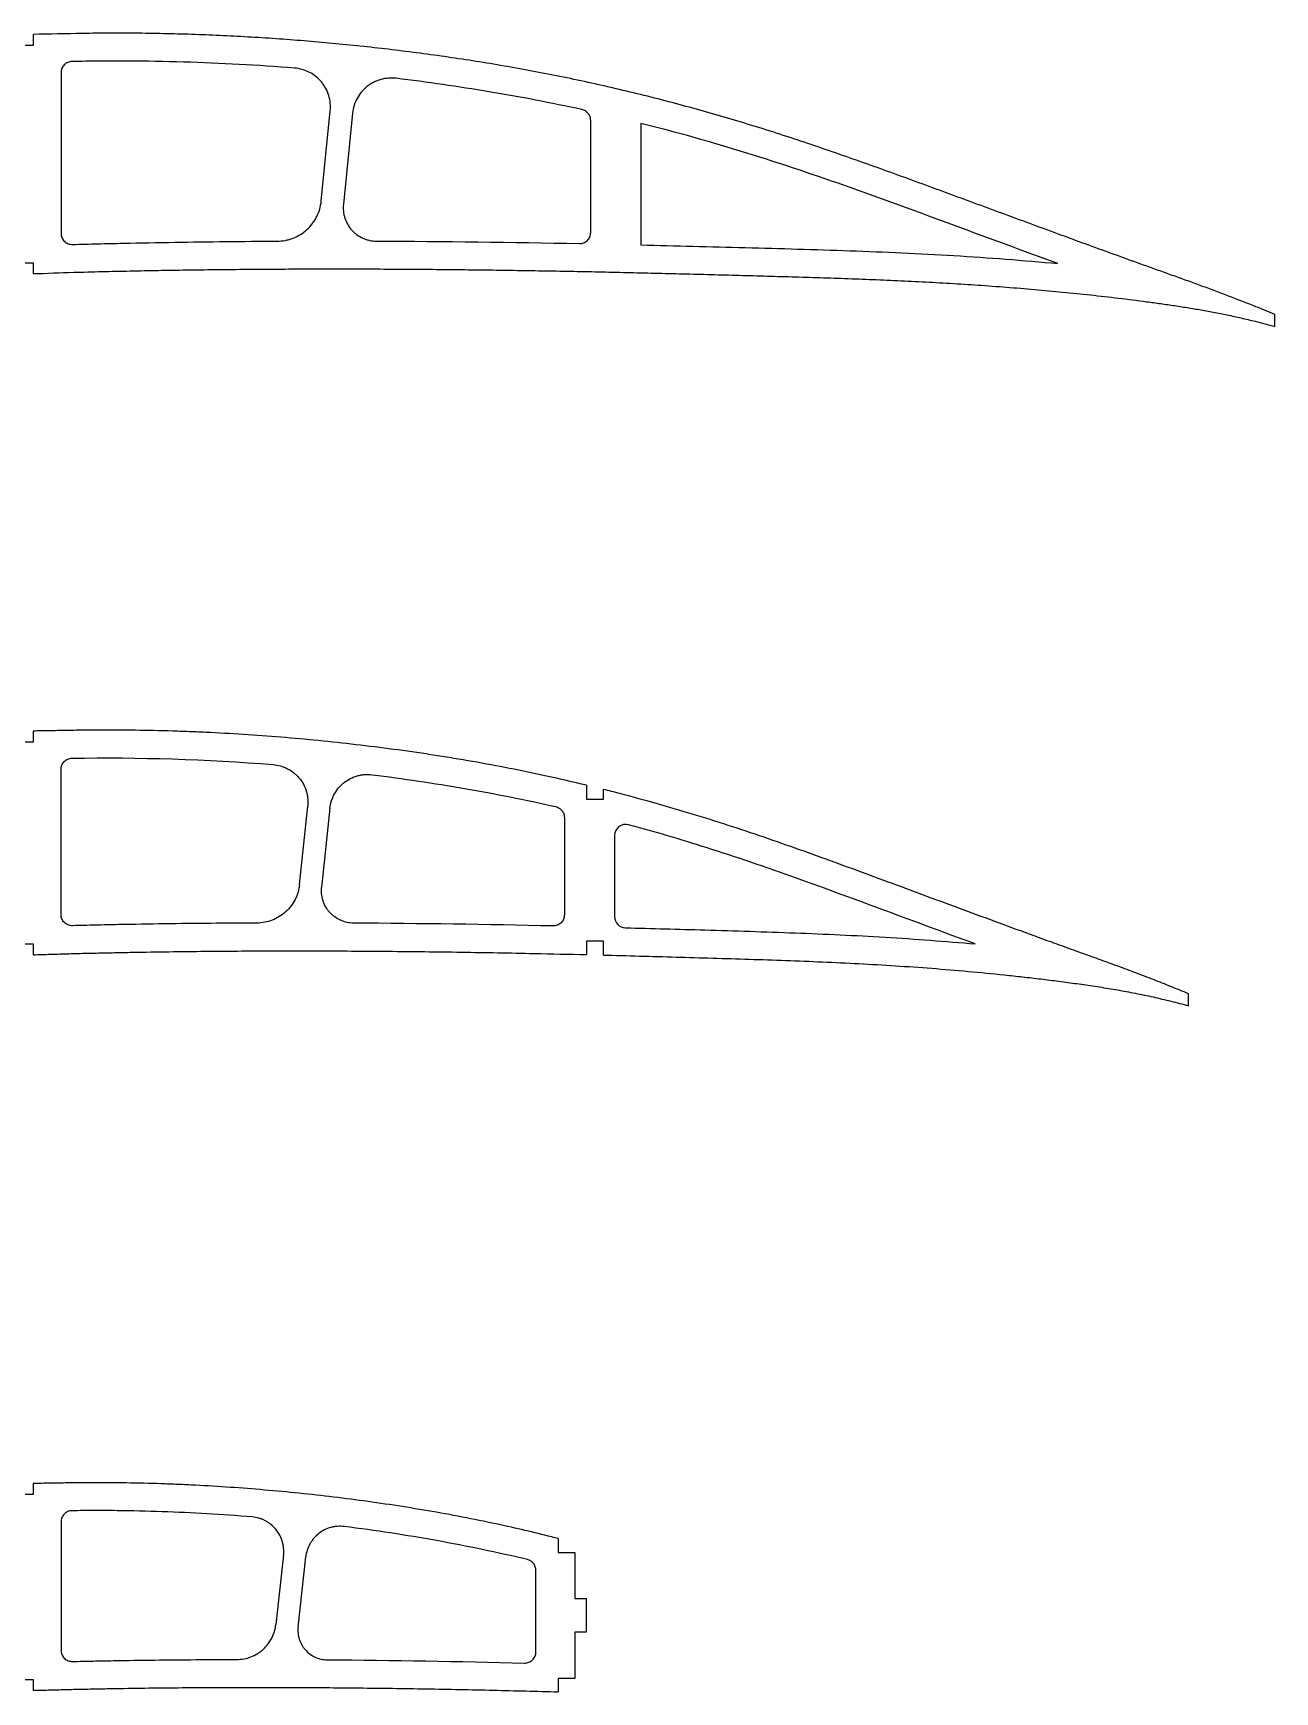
# Model space of a CAD drawing. Header units: millimetres. Extents: x -11497 to 404, y -3854 to 414.
# Drawn here: x -8190.7 to -7967.9, y -1881.3 to -1583.7 of the extents above; entities that cross this region are included whole.
import ezdxf

# ---------------------------------------------------------------- set-up
doc = ezdxf.new("R2010")
doc.units = ezdxf.units.MM

msp = doc.modelspace()

# ---------------------------------------------------------------- linework, layer by layer
for p, q in [((-8190.6703, -1585.9297), (-8192.6703, -1585.9297)), ((-8190.6703, -1583.9297), (-8190.6703, -1585.9297)), ((-8192.6703, -1624.9079), (-8190.6703, -1624.9079)), ((-8190.6703, -1624.9079), (-8190.6703, -1626.8615)), ((-8190.6703, -1710.9278), (-8192.6703, -1710.9278)), ((-8190.6703, -1708.9278), (-8190.6703, -1710.9278)), ((-8091.3571, -1718.6543), (-8091.3571, -1721.1543)), ((-8088.3571, -1721.1543), (-8088.3571, -1719.3941)), ((-8091.3571, -1721.1543), (-8088.3571, -1721.1543)), ((-8088.3571, -1746.6209), (-8091.3571, -1746.6209)), ((-8091.3571, -1746.6209), (-8091.3571, -1749.0462)), ((-8088.3571, -1749.1209), (-8088.3571, -1746.6209)), ((-8192.6703, -1747.1147), (-8190.6703, -1747.1147)), ((-8190.6703, -1747.1147), (-8190.6703, -1749.065)), ((-8190.6703, -1843.9258), (-8190.6703, -1845.9258)), ((-8190.6703, -1845.9258), (-8192.6703, -1845.9258)), ((-8096.4613, -1853.8049), (-8096.4613, -1856.3049)), ((-8096.4613, -1856.3049), (-8093.4613, -1856.3049)), ((-8093.4613, -1856.3049), (-8093.4613, -1864.5843)), ((-8093.4613, -1864.5843), (-8091.4613, -1864.5843)), ((-8091.4613, -1864.5843), (-8091.4613, -1870.5843)), ((-8091.4613, -1870.5843), (-8093.4613, -1870.5843)), ((-8093.4613, -1870.5843), (-8093.4613, -1878.895)), ((-8192.6703, -1879.0901), (-8190.6703, -1879.0901)), ((-8190.6703, -1879.0901), (-8190.6703, -1881.0442)), ((-8093.4613, -1878.895), (-8096.4613, -1878.895)), ((-8096.4613, -1878.895), (-8096.4613, -1881.3113))]:
    msp.add_line(p, q)
at = {"color": 7, "linetype": 'Continuous', "lineweight": 25}
for p, q in [((-8185.6703, -1590.8058), (-8185.6703, -1619.6269)), ((-8138.9774, -1613.8386), (-8137.3526, -1597.6664)), ((-8133.3728, -1598.0685), (-8135.0157, -1614.4199)), ((-8090.631, -1619.4644), (-8090.631, -1599.3783)), ((-8081.631, -1599.9003), (-8081.631, -1621.7026)), ((-7967.877, -1636.3591), (-7967.877, -1634.2078)), ((-8185.6703, -1741.8541), (-8185.6703, -1715.8111)), ((-8142.8742, -1736.4436), (-8141.4064, -1722.4074)), ((-8137.4214, -1722.7815), (-8138.9065, -1736.9783)), ((-8095.3571, -1724.4377), (-8095.3571, -1741.9044)), ((-8086.3571, -1727.6735), (-8086.3571, -1742.2213)), ((-7983.3917, -1758.2364), (-7983.3923, -1756.0747)), ((-8185.6703, -1850.82), (-8185.6703, -1873.8641)), ((-8145.7486, -1856.7566), (-8147.1175, -1869.2277)), ((-8143.1404, -1869.6836), (-8141.7583, -1857.1019)), ((-8100.4613, -1874.1509), (-8100.4613, -1859.5348))]:
    msp.add_line(p, q, dxfattribs=at)
at = {"color": 7, "linetype": 'Continuous'}
for centre, start, end in [((-8084.3571, -1727.6735), 74.84851, 180), ((-8084.3571, -1742.2213), 180, 268.488702)]:
    msp.add_arc(centre, 2, start, end, dxfattribs=at)
at = {"color": 7, "linetype": 'Continuous', "lineweight": 25}
for points, knots in [([(-7967.877, -1634.2078), (-7969.0129, -1633.7144), (-7970.9958, -1632.9139), (-7973.8037, -1631.7918), (-7976.2961, -1630.8316), (-7978.7817, -1629.8935), (-7981.2738, -1628.9736), (-7983.7704, -1628.0658), (-7986.2706, -1627.168), (-7988.7718, -1626.2712), (-7992.1081, -1625.0799), (-7996.2729, -1623.5774), (-8001.2647, -1621.7623), (-8006.2524, -1619.9398), (-8011.2357, -1618.106), (-8016.2186, -1616.2704), (-8021.2016, -1614.4315), (-8026.1777, -1612.5977), (-8031.1467, -1610.7697), (-8036.1115, -1608.9591), (-8041.0841, -1607.1719), (-8046.0667, -1605.4161), (-8051.0649, -1603.7042), (-8056.0809, -1602.0433), (-8061.0821, -1600.4559), (-8066.0683, -1598.9479), (-8071.039, -1597.5219), (-8076.0285, -1596.1655), (-8081.0374, -1594.882), (-8086.0642, -1593.6709), (-8091.1088, -1592.5323), (-8096.143, -1591.4765), (-8101.1641, -1590.4993), (-8106.1702, -1589.6003), (-8111.1877, -1588.7728), (-8116.2156, -1588.0107), (-8121.2537, -1587.3153), (-8126.301, -1586.6818), (-8131.3459, -1586.1117), (-8136.3867, -1585.602), (-8141.4219, -1585.1519), (-8146.461, -1584.7616), (-8151.5037, -1584.433), (-8156.5502, -1584.1628), (-8161.6004, -1583.957), (-8166.6562, -1583.8128), (-8171.7154, -1583.7288), (-8176.7772, -1583.7135), (-8183.0958, -1583.7709), (-8187.7259, -1583.9015), (-8190.6703, -1583.9297)], [0, 0, 0, 0, 0.015987774, 0.027603423, 0.039037682, 0.050468654, 0.061901065, 0.073332522, 0.084764442, 0.096196547, 0.107635555, 0.13049922, 0.153355397, 0.176207116, 0.199054455, 0.221907143, 0.24476251, 0.267624717, 0.290371373, 0.313115788, 0.335849145, 0.358586315, 0.381317376, 0.404055046, 0.426798515, 0.449053993, 0.471304814, 0.493555415, 0.515804196, 0.538055804, 0.560305634, 0.58256543, 0.604458081, 0.626342623, 0.64822472, 0.670106377, 0.69199188, 0.713881813, 0.735775608, 0.757534826, 0.779287847, 0.80103746, 0.82278231, 0.844525637, 0.866279057, 0.888033004, 0.909820868, 0.931599156, 0.953379782, 0.991393692, 0.991393692, 0.991393692, 0.991393692]), ([(-8183.7102, -1588.8062), (-8183.8406, -1588.8088), (-8183.9685, -1588.824), (-8184.2198, -1588.8785), (-8184.3444, -1588.9184), (-8184.582, -1589.021), (-8184.6946, -1589.0832), (-8184.9072, -1589.2289), (-8185.0079, -1589.3133), (-8185.1883, -1589.4972), (-8185.2691, -1589.5972), (-8185.4116, -1589.8136), (-8185.4725, -1589.9291), (-8185.6186, -1590.286), (-8185.6703, -1590.5451), (-8185.6703, -1590.8058)], [0, 0, 0, 0, 0.125, 0.125, 0.25, 0.25, 0.375, 0.375, 0.5, 0.5, 0.625, 0.625, 0.75, 0.75, 1, 1, 1, 1]), ([(-8143.7725, -1589.9877), (-8150.4012, -1589.4663), (-8157.0433, -1589.1019), (-8167.0274, -1588.8022), (-8170.3588, -1588.7421), (-8175.3615, -1588.7181), (-8177.03, -1588.7212), (-8180.3688, -1588.7474), (-8182.0392, -1588.7728), (-8183.7102, -1588.8062)], [0, 0, 0, 0, 0.5, 0.5, 0.75, 0.75, 0.875, 0.875, 1, 1, 1, 1]), ([(-8137.3526, -1597.6664), (-8137.3057, -1597.2001), (-8137.306, -1596.7363), (-8137.3977, -1595.8134), (-8137.4911, -1595.3504), (-8137.7637, -1594.4649), (-8137.9426, -1594.0388), (-8138.2756, -1593.425), (-8138.398, -1593.2241), (-8138.6595, -1592.8396), (-8138.799, -1592.6549), (-8139.2436, -1592.1232), (-8139.5761, -1591.7969), (-8140.3056, -1591.2124), (-8140.6938, -1590.9607), (-8141.5155, -1590.536), (-8141.9537, -1590.3621), (-8142.8482, -1590.1071), (-8143.3053, -1590.0245), (-8143.7725, -1589.9877)], [0, 0, 0, 0, 0.125, 0.125, 0.25, 0.25, 0.375, 0.375, 0.4375, 0.4375, 0.5, 0.5, 0.625, 0.625, 0.75, 0.75, 0.875, 0.875, 1, 1, 1, 1]), ([(-8125.5504, -1591.8195), (-8126.0157, -1591.7625), (-8126.4796, -1591.7525), (-8127.4046, -1591.8238), (-8127.8697, -1591.9068), (-8128.7614, -1592.1597), (-8129.1916, -1592.329), (-8129.8129, -1592.6483), (-8130.0166, -1592.7662), (-8130.4071, -1593.019), (-8130.5949, -1593.1543), (-8131.1366, -1593.5869), (-8131.4705, -1593.912), (-8132.0715, -1594.6285), (-8132.3319, -1595.0111), (-8132.7749, -1595.8233), (-8132.9586, -1596.2578), (-8133.2333, -1597.1467), (-8133.326, -1597.6021), (-8133.3728, -1598.0685)], [0, 0, 0, 0, 0.125, 0.125, 0.25, 0.25, 0.375, 0.375, 0.4375, 0.4375, 0.5, 0.5, 0.625, 0.625, 0.75, 0.75, 0.875, 0.875, 1, 1, 1, 1]), ([(-8092.2066, -1597.4241), (-8097.741, -1596.22), (-8103.2875, -1595.1586), (-8114.4031, -1593.3015), (-8119.9719, -1592.5037), (-8125.5504, -1591.8195)], [0, 0, 0, 0, 0.5, 0.5, 1, 1, 1, 1]), ([(-8090.631, -1599.3783), (-8090.631, -1599.15), (-8090.6691, -1598.928), (-8090.8211, -1598.4975), (-8090.931, -1598.3007), (-8091.2175, -1597.9455), (-8091.3867, -1597.7964), (-8091.7749, -1597.5569), (-8091.9835, -1597.4727), (-8092.2066, -1597.4241)], [0, 0, 0, 0, 0.25, 0.25, 0.5, 0.5, 0.75, 0.75, 1, 1, 1, 1]), ([(-8006.8144, -1625.0573), (-8012.9982, -1622.7929), (-8019.1749, -1620.5093), (-8031.5324, -1615.9532), (-8037.7123, -1613.6757), (-8050.1205, -1609.2813), (-8056.3507, -1607.1698), (-8068.9121, -1603.2771), (-8075.2447, -1601.5009), (-8081.631, -1599.9003)], [0, 0, 0, 0, 0.25, 0.25, 0.5, 0.5, 0.75, 0.75, 1, 1, 1, 1]), ([(-8146.8955, -1621.0361), (-8146.4029, -1621.0336), (-8145.9176, -1620.986), (-8145.1999, -1620.8493), (-8144.9624, -1620.7928), (-8144.4909, -1620.6574), (-8144.2571, -1620.5783), (-8143.5747, -1620.3123), (-8143.1402, -1620.0954), (-8142.3121, -1619.583), (-8141.9158, -1619.2843), (-8141.195, -1618.6291), (-8140.8668, -1618.2712), (-8140.4232, -1617.6886), (-8140.2829, -1617.4856), (-8140.023, -1617.0697), (-8139.9034, -1616.8572), (-8139.575, -1616.2061), (-8139.3964, -1615.7542), (-8139.1214, -1614.8138), (-8139.0267, -1614.3287), (-8138.9774, -1613.8386)], [0, 0, 0, 0, 0.125, 0.125, 0.1875, 0.1875, 0.25, 0.25, 0.375, 0.375, 0.5, 0.5, 0.625, 0.625, 0.6875, 0.6875, 0.75, 0.75, 0.875, 0.875, 1, 1, 1, 1]), ([(-8135.0157, -1614.4199), (-8135.0578, -1614.8389), (-8135.0556, -1615.2557), (-8134.9652, -1616.0846), (-8134.8753, -1616.4995), (-8134.6155, -1617.2895), (-8134.4458, -1617.6689), (-8134.0242, -1618.3956), (-8133.7773, -1618.7334), (-8133.3601, -1619.196), (-8133.2128, -1619.3431), (-8132.9017, -1619.6231), (-8132.7374, -1619.7561), (-8132.2307, -1620.124), (-8131.8713, -1620.3319), (-8131.2998, -1620.5874), (-8131.1026, -1620.6635), (-8130.7048, -1620.7935), (-8130.5039, -1620.8476), (-8129.8954, -1620.9785), (-8129.4822, -1621.0239), (-8129.0611, -1621.0255)], [0, 0, 0, 0, 0.125, 0.125, 0.25, 0.25, 0.375, 0.375, 0.5, 0.5, 0.5625, 0.5625, 0.625, 0.625, 0.75, 0.75, 0.8125, 0.8125, 0.875, 0.875, 1, 1, 1, 1]), ([(-8185.6703, -1619.6269), (-8185.6703, -1619.7616), (-8185.6569, -1619.894), (-8185.6041, -1620.1544), (-8185.5641, -1620.2838), (-8185.46, -1620.5297), (-8185.3964, -1620.6462), (-8185.2458, -1620.8664), (-8185.1584, -1620.9701), (-8184.8722, -1621.2478), (-8184.6418, -1621.3956), (-8184.2704, -1621.5398), (-8184.1403, -1621.5759), (-8183.8762, -1621.6212), (-8183.7428, -1621.6306), (-8183.6082, -1621.6264)], [0, 0, 0, 0, 0.125, 0.125, 0.25, 0.25, 0.375, 0.375, 0.5, 0.5, 0.75, 0.75, 0.875, 0.875, 1, 1, 1, 1]), ([(-8183.6082, -1621.6264), (-8182.0793, -1621.5789), (-8180.55, -1621.5416), (-8177.4913, -1621.4704), (-8175.9621, -1621.433), (-8171.3738, -1621.3323), (-8168.3147, -1621.2759), (-8159.1364, -1621.1299), (-8153.0159, -1621.0676), (-8146.8955, -1621.0361)], [0, 0, 0, 0, 0.125, 0.125, 0.25, 0.25, 0.5, 0.5, 1, 1, 1, 1]), ([(-8092.6705, -1621.4629), (-8092.5368, -1621.4656), (-8092.4051, -1621.4549), (-8092.1456, -1621.4081), (-8092.0164, -1621.3713), (-8091.7699, -1621.2736), (-8091.6528, -1621.2131), (-8091.4308, -1621.0691), (-8091.3257, -1620.9849), (-8091.0428, -1620.7079), (-8090.8901, -1620.4833), (-8090.6854, -1619.9975), (-8090.631, -1619.7318), (-8090.631, -1619.4644)], [0, 0, 0, 0, 0.125, 0.125, 0.25, 0.25, 0.375, 0.375, 0.5, 0.5, 0.75, 0.75, 1, 1, 1, 1]), ([(-8081.631, -1621.7026), (-8075.3831, -1621.8493), (-8069.1353, -1622.0127), (-8056.6406, -1622.3504), (-8050.3941, -1622.5274), (-8037.912, -1622.9766), (-8031.6768, -1623.2537), (-8019.2281, -1623.9996), (-8013.0146, -1624.4694), (-8006.8144, -1625.0573)], [0, 0, 0, 0, 0.25, 0.25, 0.5, 0.5, 0.75, 0.75, 1, 1, 1, 1]), ([(-8190.6703, -1626.8615), (-8188.2444, -1626.799), (-8184.1341, -1626.6273), (-8178.3346, -1626.4928), (-8173.2738, -1626.3726), (-8168.2137, -1626.2776), (-8163.1553, -1626.1934), (-8158.0994, -1626.1291), (-8153.0441, -1626.0762), (-8147.9894, -1626.0418), (-8142.9341, -1626.0182), (-8137.878, -1626.0105), (-8132.8218, -1626.0133), (-8127.7669, -1626.0301), (-8122.7139, -1626.0581), (-8117.662, -1626.0988), (-8112.6104, -1626.1496), (-8107.5587, -1626.2132), (-8102.5063, -1626.2873), (-8097.4537, -1626.3731), (-8092.4018, -1626.4676), (-8087.3516, -1626.5752), (-8082.3023, -1626.6876), (-8077.2537, -1626.8095), (-8072.2043, -1626.9367), (-8067.1541, -1627.0691), (-8062.1031, -1627.2057), (-8057.0521, -1627.3447), (-8052.0025, -1627.4937), (-8046.9543, -1627.6542), (-8041.9076, -1627.8362), (-8036.8612, -1628.0405), (-8031.8158, -1628.2783), (-8026.7689, -1628.5517), (-8021.7221, -1628.8657), (-8016.6764, -1629.2272), (-8011.6346, -1629.6348), (-8006.5969, -1630.0916), (-8001.5633, -1630.6048), (-7996.5337, -1631.173), (-7992.3403, -1631.6958), (-7988.9817, -1632.1476), (-7986.4566, -1632.509), (-7983.936, -1632.8939), (-7981.4219, -1633.3123), (-7978.915, -1633.7649), (-7976.4167, -1634.2612), (-7973.9114, -1634.8033), (-7971.0618, -1635.4928), (-7969.0406, -1635.9992), (-7967.877, -1636.3591)], [0.007565579, 0.007565579, 0.007565579, 0.007565579, 0.039898338, 0.062375182, 0.084856831, 0.107347172, 0.129807277, 0.152263507, 0.174716737, 0.197166748, 0.219614308, 0.24207271, 0.264533569, 0.286983546, 0.309422927, 0.331860714, 0.354297153, 0.376732241, 0.399175083, 0.421621345, 0.444062332, 0.466498061, 0.488924444, 0.511354789, 0.533784812, 0.556223473, 0.578666397, 0.601109154, 0.623547151, 0.645975927, 0.668404475, 0.690833213, 0.713267434, 0.735703901, 0.758175394, 0.780639748, 0.80310346, 0.825569188, 0.848036127, 0.870516133, 0.893008687, 0.904338802, 0.91566953, 0.926994857, 0.938311018, 0.949626763, 0.960935433, 0.97224771, 0.983775525, 1, 1, 1, 1]), ([(-8091.3571, -1718.6543), (-8093.7534, -1718.0751), (-8100.5506, -1716.5129), (-8109.6088, -1714.7398), (-8118.507, -1713.2756), (-8125.2004, -1712.3047), (-8131.9095, -1711.4527), (-8138.6329, -1710.718), (-8145.3672, -1710.0939), (-8152.1114, -1709.5872), (-8157.7379, -1709.2597), (-8162.2422, -1709.0588), (-8166.748, -1708.8971), (-8171.2556, -1708.7946), (-8175.7642, -1708.7533), (-8179.1457, -1708.7557), (-8182.5271, -1708.7856), (-8185.9079, -1708.8526), (-8188.6223, -1708.9037), (-8190.2098, -1708.9233), (-8190.6703, -1708.9278)], [0.528325857, 0.528325857, 0.528325857, 0.528325857, 0.5625, 0.625, 0.65625, 0.6875, 0.71875, 0.75, 0.78125, 0.8125, 0.84375, 0.859375, 0.875, 0.90625, 0.921875, 0.9375, 0.953125, 0.96875, 0.984375, 0.990758762, 0.990758762, 0.990758762, 0.990758762]), ([(-8185.6703, -1715.8111), (-8185.6703, -1715.6805), (-8185.6577, -1715.5521), (-8185.608, -1715.2994), (-8185.5705, -1715.1739), (-8185.4724, -1714.9339), (-8185.4123, -1714.82), (-8185.2705, -1714.6043), (-8185.1878, -1714.5019), (-8185.007, -1714.3178), (-8184.9084, -1714.235), (-8184.6944, -1714.0883), (-8184.5798, -1714.0252), (-8184.2251, -1713.8724), (-8183.9666, -1713.816), (-8183.7055, -1713.8114)], [0, 0, 0, 0, 0.125, 0.125, 0.25, 0.25, 0.375, 0.375, 0.5, 0.5, 0.625, 0.625, 0.75, 0.75, 1, 1, 1, 1]), ([(-8147.6148, -1714.947), (-8147.1615, -1714.9829), (-8146.719, -1715.0633), (-8145.8546, -1715.3102), (-8145.4288, -1715.4793), (-8144.63, -1715.8933), (-8144.2543, -1716.1378), (-8143.7267, -1716.5617), (-8143.5561, -1716.7134), (-8143.2341, -1717.03), (-8143.082, -1717.1954), (-8142.6516, -1717.7122), (-8142.3987, -1718.0851), (-8141.9673, -1718.8844), (-8141.7948, -1719.299), (-8141.5986, -1719.9426), (-8141.5437, -1720.1608), (-8141.4555, -1720.6046), (-8141.4224, -1720.8301), (-8141.3576, -1721.5044), (-8141.3592, -1721.9552), (-8141.4064, -1722.4075)], [0, 0, 0, 0, 0.125, 0.125, 0.25, 0.25, 0.375, 0.375, 0.4375, 0.4375, 0.5, 0.5, 0.625, 0.625, 0.75, 0.75, 0.8125, 0.8125, 0.875, 0.875, 1, 1, 1, 1]), ([(-8137.4214, -1722.7816), (-8137.3742, -1722.3306), (-8137.283, -1721.8915), (-8137.0153, -1721.036), (-8136.8362, -1720.6157), (-8136.4038, -1719.8294), (-8136.1508, -1719.4609), (-8135.7156, -1718.9451), (-8135.5603, -1718.7787), (-8135.2368, -1718.4652), (-8135.0683, -1718.3174), (-8134.5429, -1717.9006), (-8134.1656, -1717.6573), (-8133.3585, -1717.2453), (-8132.9412, -1717.0827), (-8132.2952, -1716.9014), (-8132.0766, -1716.8515), (-8131.6324, -1716.7732), (-8131.4067, -1716.745), (-8130.7329, -1716.6947), (-8130.2833, -1716.7057), (-8129.8334, -1716.7621)], [0, 0, 0, 0, 0.125, 0.125, 0.25, 0.25, 0.375, 0.375, 0.4375, 0.4375, 0.5, 0.5, 0.625, 0.625, 0.75, 0.75, 0.8125, 0.8125, 0.875, 0.875, 1, 1, 1, 1]), ([(-8129.8334, -1716.7621), (-8124.2775, -1717.4581), (-8118.7535, -1718.2727), (-8107.7786, -1720.1727), (-8102.3278, -1721.2592), (-8096.9152, -1722.4874)], [0, 0, 0, 0, 0.5, 0.5, 1, 1, 1, 1]), ([(-7983.3923, -1756.0747), (-7984.4265, -1755.6262), (-7986.5152, -1754.7777), (-7989.6564, -1753.5257), (-7992.8159, -1752.3203), (-7995.9848, -1751.1402), (-7999.163, -1749.9855), (-8002.3441, -1748.8387), (-8005.5264, -1747.6954), (-8009.7652, -1746.1593), (-8015.059, -1744.2256), (-8021.4054, -1741.8888), (-8027.7473, -1739.5399), (-8034.089, -1737.1902), (-8040.4306, -1734.8405), (-8048.8946, -1731.7304), (-8057.3867, -1728.6971), (-8065.9402, -1725.8405), (-8074.5405, -1723.129), (-8082.0251, -1721.013), (-8087.3743, -1719.6414), (-8088.3571, -1719.3941)], [0, 0, 0, 0, 0.015625, 0.03125, 0.046875, 0.0625, 0.078125, 0.09375, 0.109375, 0.125, 0.15625, 0.1875, 0.21875, 0.25, 0.28125, 0.3125, 0.375, 0.40625, 0.4375, 0.5, 0.514048424, 0.514048424, 0.514048424, 0.514048424]), ([(-8096.9152, -1722.4874), (-8096.6941, -1722.5376), (-8096.4874, -1722.6229), (-8096.1031, -1722.8637), (-8095.9362, -1723.0125), (-8095.6531, -1723.3668), (-8095.5447, -1723.5625), (-8095.3947, -1723.9904), (-8095.3571, -1724.2109), (-8095.3571, -1724.4377)], [0, 0, 0, 0, 0.25, 0.25, 0.5, 0.5, 0.75, 0.75, 1, 1, 1, 1]), ([(-8021.6238, -1747.1365), (-8026.9729, -1745.164), (-8032.3177, -1743.179), (-8043.0105, -1739.2184), (-8048.3579, -1737.2412), (-8059.0946, -1733.4095), (-8064.4851, -1731.5591), (-8074.5242, -1728.3743), (-8079.1622, -1727.0082), (-8083.8343, -1725.743)], [0, 0, 0, 0, 0.25, 0.25, 0.5, 0.5, 0.75, 0.75, 0.961910179, 0.961910179, 0.961910179, 0.961910179]), ([(-8142.8742, -1736.4435), (-8142.9237, -1736.9169), (-8143.0157, -1737.3789), (-8143.2154, -1738.0553), (-8143.2922, -1738.278), (-8143.4671, -1738.7178), (-8143.5654, -1738.9354), (-8143.8865, -1739.5672), (-8144.1365, -1739.9644), (-8144.7074, -1740.7116), (-8145.032, -1741.0643), (-8145.7309, -1741.6962), (-8146.1061, -1741.9779), (-8146.9081, -1742.4729), (-8147.3373, -1742.6862), (-8148.2139, -1743.026), (-8148.6651, -1743.1553), (-8149.5937, -1743.3317), (-8150.0697, -1743.3778), (-8150.5457, -1743.3796)], [0, 0, 0, 0, 0.125, 0.125, 0.1875, 0.1875, 0.25, 0.25, 0.375, 0.375, 0.5, 0.5, 0.625, 0.625, 0.75, 0.75, 0.875, 0.875, 1, 1, 1, 1]), ([(-8133.154, -1743.3961), (-8133.5623, -1743.3938), (-8133.9636, -1743.3491), (-8134.7526, -1743.1774), (-8135.1436, -1743.0484), (-8135.879, -1742.717), (-8136.2272, -1742.5146), (-8136.7195, -1742.1546), (-8136.878, -1742.0254), (-8137.1774, -1741.7541), (-8137.4614, -1741.4685), (-8137.7147, -1741.1546), (-8137.9524, -1740.8263), (-8138.0637, -1740.6542), (-8138.3666, -1740.1274), (-8138.5298, -1739.7594), (-8138.7169, -1739.1827), (-8138.7698, -1738.9851), (-8138.854, -1738.5875), (-8138.8854, -1738.388), (-8138.9483, -1737.7874), (-8138.949, -1737.3843), (-8138.9065, -1736.9782)], [0, 0, 0, 0, 0.125, 0.125, 0.25, 0.25, 0.375, 0.375, 0.4375, 0.4375, 0.5, 0.5625, 0.5625, 0.625, 0.625, 0.75, 0.75, 0.8125, 0.8125, 0.875, 0.875, 1, 1, 1, 1]), ([(-8183.6155, -1743.8538), (-8183.7498, -1743.8575), (-8183.8822, -1743.8477), (-8184.1434, -1743.8023), (-8184.2736, -1743.7661), (-8184.5218, -1743.6691), (-8184.6398, -1743.6089), (-8184.8636, -1743.465), (-8184.9695, -1743.3808), (-8185.2547, -1743.1034), (-8185.4089, -1742.8779), (-8185.5638, -1742.5118), (-8185.6037, -1742.3833), (-8185.6569, -1742.1212), (-8185.6703, -1741.9885), (-8185.6703, -1741.8541)], [0, 0, 0, 0, 0.125, 0.125, 0.25, 0.25, 0.375, 0.375, 0.5, 0.5, 0.75, 0.75, 0.875, 0.875, 1, 1, 1, 1]), ([(-8150.5456, -1743.3796), (-8156.0581, -1743.4007), (-8161.5702, -1743.4487), (-8169.8377, -1743.5664), (-8172.5934, -1743.6124), (-8176.7268, -1743.6948), (-8178.1046, -1743.7256), (-8180.8601, -1743.786), (-8182.2378, -1743.8161), (-8183.6155, -1743.8538)], [0, 0, 0, 0, 0.5, 0.5, 0.75, 0.75, 0.875, 0.875, 1, 1, 1, 1]), ([(-8095.3571, -1741.9044), (-8095.3571, -1742.0383), (-8095.3704, -1742.17), (-8095.4226, -1742.4289), (-8095.4621, -1742.5575), (-8095.5651, -1742.8023), (-8095.6282, -1742.9182), (-8095.7772, -1743.1375), (-8095.8638, -1743.2409), (-8096.1472, -1743.518), (-8096.3755, -1743.666), (-8096.8665, -1743.8602), (-8097.1337, -1743.9088), (-8097.4014, -1743.9028)], [0, 0, 0, 0, 0.125, 0.125, 0.25, 0.25, 0.375, 0.375, 0.5, 0.5, 0.75, 0.75, 1, 1, 1, 1]), ([(-8084.4098, -1744.2206), (-8079.6595, -1744.3459), (-8074.9096, -1744.479), (-8064.7612, -1744.7735), (-8059.3629, -1744.9386), (-8048.57, -1745.3484), (-8043.1756, -1745.5961), (-8032.3938, -1746.2423), (-8027.0066, -1746.6425), (-8021.6238, -1747.1365)], [0.030053306, 0.030053306, 0.030053306, 0.030053306, 0.25, 0.25, 0.5, 0.5, 0.75, 0.75, 1, 1, 1, 1]), ([(-8190.6703, -1749.065), (-8190.1654, -1749.0519), (-8188.5735, -1749.0089), (-8186.4379, -1748.9393), (-8184.2628, -1748.8747), (-8182.0872, -1748.8146), (-8179.3663, -1748.7562), (-8176.1003, -1748.683), (-8171.7436, -1748.5999), (-8166.2948, -1748.5131), (-8159.7517, -1748.4372), (-8153.2045, -1748.3887), (-8146.6538, -1748.3662), (-8140.0999, -1748.3678), (-8133.5433, -1748.3913), (-8126.9843, -1748.4379), (-8120.4235, -1748.5052), (-8111.6737, -1748.6224), (-8101.9845, -1748.7984), (-8094.4826, -1748.9699), (-8091.3571, -1749.0462)], [0.531996511, 0.531996511, 0.531996511, 0.531996511, 0.535421807, 0.542796064, 0.546483193, 0.550170321, 0.557544578, 0.564918835, 0.572293092, 0.587041606, 0.60179012, 0.616538634, 0.631287149, 0.646035663, 0.660784177, 0.675532691, 0.690281205, 0.705029719, 0.734526747, 0.755593368, 0.755593368, 0.755593368, 0.755593368]), ([(-8088.3571, -1749.1209), (-8088.1063, -1749.1273), (-8083.4794, -1749.2452), (-8076.6648, -1749.4329), (-8067.9145, -1749.6835), (-8061.3533, -1749.8849), (-8054.7943, -1750.11), (-8048.2384, -1750.3749), (-8041.687, -1750.6948), (-8035.1416, -1751.0814), (-8028.6043, -1751.5492), (-8022.0766, -1752.1004), (-8016.6469, -1752.6383), (-8012.3106, -1753.1203), (-8009.0622, -1753.5064), (-8005.8181, -1753.9195), (-8002.5789, -1754.3614), (-7999.3461, -1754.8404), (-7996.122, -1755.3688), (-7992.9106, -1755.9618), (-7989.7134, -1756.6244), (-7986.5398, -1757.3831), (-7984.4312, -1757.9184), (-7983.3917, -1758.2364)], [0.762333647, 0.762333647, 0.762333647, 0.762333647, 0.764023775, 0.793520803, 0.808269317, 0.823017831, 0.837766345, 0.852514859, 0.867263373, 0.882011888, 0.896760402, 0.911508916, 0.92625743, 0.933631687, 0.941005944, 0.948380201, 0.955754458, 0.963128715, 0.970502972, 0.977877229, 0.985251486, 0.992625743, 1, 1, 1, 1]), ([(-8096.4613, -1853.8049), (-8099.654, -1852.9926), (-8106.8975, -1851.273), (-8116.2372, -1849.4259), (-8124.4237, -1848.0617), (-8130.582, -1847.1562), (-8136.7551, -1846.3598), (-8142.9414, -1845.6709), (-8149.1381, -1845.0841), (-8155.344, -1844.6052), (-8160.5216, -1844.2931), (-8164.6667, -1844.0998), (-8168.8132, -1843.9419), (-8172.9615, -1843.8398), (-8177.1108, -1843.7923), (-8180.2229, -1843.7888), (-8183.3349, -1843.8088), (-8186.4465, -1843.8659), (-8188.8916, -1843.9061), (-8190.2996, -1843.9221), (-8190.6703, -1843.9258)], [0.512879647, 0.512879647, 0.512879647, 0.512879647, 0.5625, 0.625, 0.65625, 0.6875, 0.71875, 0.75, 0.78125, 0.8125, 0.84375, 0.859375, 0.875, 0.90625, 0.921875, 0.9375, 0.953125, 0.96875, 0.984375, 0.989958729, 0.989958729, 0.989958729, 0.989958729]), ([(-8183.6981, -1848.8202), (-8183.829, -1848.822), (-8183.9575, -1848.8365), (-8184.2101, -1848.8899), (-8184.3354, -1848.9294), (-8184.5744, -1849.0313), (-8184.6876, -1849.0932), (-8184.9017, -1849.2387), (-8185.003, -1849.3231), (-8185.1847, -1849.5072), (-8185.2661, -1849.6074), (-8185.4097, -1849.8243), (-8185.471, -1849.9401), (-8185.6182, -1850.2982), (-8185.6703, -1850.5582), (-8185.6703, -1850.82)], [0, 0, 0, 0, 0.125, 0.125, 0.25, 0.25, 0.375, 0.375, 0.5, 0.5, 0.625, 0.625, 0.75, 0.75, 1, 1, 1, 1]), ([(-8151.3884, -1849.932), (-8156.7651, -1849.4979), (-8162.1458, -1849.1848), (-8170.2231, -1848.9037), (-8172.9166, -1848.8414), (-8176.9584, -1848.7958), (-8178.306, -1848.7899), (-8181.0017, -1848.7933), (-8182.3497, -1848.8014), (-8183.6981, -1848.8202)], [0, 0, 0, 0, 0.5, 0.5, 0.75, 0.75, 0.875, 0.875, 1, 1, 1, 1]), ([(-8145.7485, -1856.7566), (-8145.7032, -1856.344), (-8145.7, -1855.9341), (-8145.7553, -1855.3232), (-8145.7839, -1855.1202), (-8145.8618, -1854.7155), (-8145.9114, -1854.5131), (-8146.0885, -1853.9211), (-8146.2443, -1853.5427), (-8146.6307, -1852.8181), (-8146.8636, -1852.4706), (-8147.3855, -1851.8387), (-8147.6761, -1851.5501), (-8148.1581, -1851.1595), (-8148.3258, -1851.037), (-8148.6694, -1850.8116), (-8149.0225, -1850.6043), (-8149.3948, -1850.4328), (-8149.7768, -1850.2795), (-8149.9736, -1850.2118), (-8150.5693, -1850.0397), (-8150.9747, -1849.9654), (-8151.3885, -1849.932)], [0, 0, 0, 0, 0.125, 0.125, 0.1875, 0.1875, 0.25, 0.25, 0.375, 0.375, 0.5, 0.5, 0.625, 0.625, 0.6875, 0.6875, 0.75, 0.8125, 0.8125, 0.875, 0.875, 1, 1, 1, 1]), ([(-8134.8377, -1851.6536), (-8135.2466, -1851.6015), (-8135.6537, -1851.5907), (-8136.2614, -1851.6341), (-8136.4636, -1851.6585), (-8136.8669, -1851.7277), (-8137.0689, -1851.7729), (-8137.6606, -1851.9364), (-8138.0398, -1852.083), (-8138.7677, -1852.4504), (-8139.1182, -1852.6736), (-8139.7583, -1853.1769), (-8140.0519, -1853.4584), (-8140.4514, -1853.9265), (-8140.5775, -1854.0902), (-8140.8104, -1854.4258), (-8140.918, -1854.5985), (-8141.2144, -1855.1312), (-8141.378, -1855.5082), (-8141.628, -1856.2914), (-8141.7132, -1856.6921), (-8141.7582, -1857.1019)], [0, 0, 0, 0, 0.125, 0.125, 0.1875, 0.1875, 0.25, 0.25, 0.375, 0.375, 0.5, 0.5, 0.625, 0.625, 0.6875, 0.6875, 0.75, 0.75, 0.875, 0.875, 1, 1, 1, 1]), ([(-8101.9976, -1857.5896), (-8107.39, -1856.3021), (-8112.8239, -1855.1676), (-8123.7729, -1853.1973), (-8129.2879, -1852.3613), (-8134.8377, -1851.6536)], [0, 0, 0, 0, 0.5, 0.5, 1, 1, 1, 1]), ([(-8100.4613, -1859.5348), (-8100.4613, -1859.3099), (-8100.4982, -1859.0913), (-8100.6457, -1858.6667), (-8100.7523, -1858.4721), (-8101.0308, -1858.1195), (-8101.1955, -1857.9705), (-8101.574, -1857.7288), (-8101.7788, -1857.6418), (-8101.9976, -1857.5896)], [0, 0, 0, 0, 0.25, 0.25, 0.5, 0.5, 0.75, 0.75, 1, 1, 1, 1]), ([(-8154.1129, -1875.5079), (-8153.6802, -1875.507), (-8153.2546, -1875.4668), (-8152.4166, -1875.3108), (-8152.0022, -1875.1943), (-8151.1965, -1874.8851), (-8150.8134, -1874.696), (-8150.2672, -1874.3623), (-8150.0899, -1874.2426), (-8149.7451, -1873.9862), (-8149.5769, -1873.8487), (-8149.097, -1873.4181), (-8148.8067, -1873.1053), (-8148.2844, -1872.429), (-8148.0507, -1872.0615), (-8147.659, -1871.2992), (-8147.4993, -1870.9036), (-8147.2521, -1870.0839), (-8147.1648, -1869.6578), (-8147.1176, -1869.2277)], [0, 0, 0, 0, 0.125, 0.125, 0.25, 0.25, 0.375, 0.375, 0.4375, 0.4375, 0.5, 0.5, 0.625, 0.625, 0.75, 0.75, 0.875, 0.875, 1, 1, 1, 1]), ([(-8143.1404, -1869.6835), (-8143.1811, -1870.0538), (-8143.1823, -1870.4216), (-8143.1275, -1870.9696), (-8143.0998, -1871.1517), (-8143.0246, -1871.5145), (-8142.9772, -1871.6952), (-8142.8087, -1872.2224), (-8142.6612, -1872.5587), (-8142.3868, -1873.0403), (-8142.2859, -1873.1978), (-8142.0701, -1873.4982), (-8141.955, -1873.6419), (-8141.5888, -1874.0535), (-8141.3147, -1874.3038), (-8140.717, -1874.7437), (-8140.3998, -1874.9293), (-8139.7296, -1875.2335), (-8139.3733, -1875.3522), (-8138.6536, -1875.5106), (-8138.2876, -1875.5522), (-8137.915, -1875.555)], [0, 0, 0, 0, 0.125, 0.125, 0.1875, 0.1875, 0.25, 0.25, 0.375, 0.375, 0.4375, 0.4375, 0.5, 0.5, 0.625, 0.625, 0.75, 0.75, 0.875, 0.875, 1, 1, 1, 1]), ([(-8185.6703, -1873.8641), (-8185.6703, -1873.9981), (-8185.657, -1874.1299), (-8185.6047, -1874.3891), (-8185.5651, -1874.5179), (-8185.462, -1874.7629), (-8185.3989, -1874.8791), (-8185.2497, -1875.0986), (-8185.163, -1875.2021), (-8184.8792, -1875.4796), (-8184.6506, -1875.6277), (-8184.1589, -1875.8219), (-8183.8913, -1875.8703), (-8183.6233, -1875.864)], [0, 0, 0, 0, 0.125, 0.125, 0.25, 0.25, 0.375, 0.375, 0.5, 0.5, 0.75, 0.75, 1, 1, 1, 1]), ([(-8102.5116, -1876.1492), (-8102.3775, -1876.1525), (-8102.2454, -1876.1425), (-8101.9847, -1876.0968), (-8101.8549, -1876.0604), (-8101.6072, -1875.9634), (-8101.4895, -1875.9031), (-8101.2662, -1875.7593), (-8101.1604, -1875.6752), (-8100.8759, -1875.3981), (-8100.7221, -1875.173), (-8100.5676, -1874.8075), (-8100.5278, -1874.6793), (-8100.4747, -1874.4176), (-8100.4613, -1874.2851), (-8100.4613, -1874.1509)], [0, 0, 0, 0, 0.125, 0.125, 0.25, 0.25, 0.375, 0.375, 0.5, 0.5, 0.75, 0.75, 0.875, 0.875, 1, 1, 1, 1]), ([(-8183.6233, -1875.864), (-8182.3939, -1875.8351), (-8181.1644, -1875.8111), (-8178.7054, -1875.7618), (-8177.4759, -1875.738), (-8173.7874, -1875.6741), (-8171.3282, -1875.6385), (-8163.9506, -1875.55), (-8159.0319, -1875.5173), (-8154.1129, -1875.5079)], [0, 0, 0, 0, 0.125, 0.125, 0.25, 0.25, 0.5, 0.5, 1, 1, 1, 1]), ([(-8190.6703, -1881.0442), (-8190.2662, -1881.0349), (-8188.8602, -1881.0017), (-8186.9534, -1880.9501), (-8184.9493, -1880.8993), (-8182.9448, -1880.849), (-8180.4384, -1880.7988), (-8177.4301, -1880.7383), (-8173.4178, -1880.6701), (-8168.4007, -1880.6008), (-8162.3774, -1880.5429), (-8156.3518, -1880.511), (-8150.324, -1880.5025), (-8144.2944, -1880.5165), (-8138.2633, -1880.55), (-8132.2309, -1880.6054), (-8126.1975, -1880.6795), (-8118.1519, -1880.8035), (-8108.2395, -1881.0032), (-8100.3386, -1881.2049), (-8096.4613, -1881.3113)], [0.532446625, 0.532446625, 0.532446625, 0.532446625, 0.535421807, 0.542796064, 0.546483193, 0.550170321, 0.557544578, 0.564918835, 0.572293092, 0.587041606, 0.60179012, 0.616538634, 0.631287149, 0.646035663, 0.660784177, 0.675532691, 0.690281205, 0.705029719, 0.734526747, 0.762954849, 0.762954849, 0.762954849, 0.762954849])]:
    msp.add_open_spline(points, degree=3, knots=knots, dxfattribs=at)
for points in [[(-8129.0611, -1621.0255), (-8116.9297, -1621.0714), (-8104.7995, -1621.223), (-8092.6705, -1621.4629)], [(-8183.7055, -1713.8114), (-8171.6568, -1713.5992), (-8159.6272, -1713.9968), (-8147.6147, -1714.947)], [(-8097.4014, -1743.9028), (-8109.3163, -1743.6382), (-8121.2337, -1743.4622), (-8133.1541, -1743.3961)], [(-8137.9151, -1875.555), (-8126.1107, -1875.6442), (-8114.3098, -1875.8517), (-8102.5116, -1876.1492)]]:
    msp.add_open_spline(points, degree=3, dxfattribs=at)

doc.saveas('drawing.dxf')
